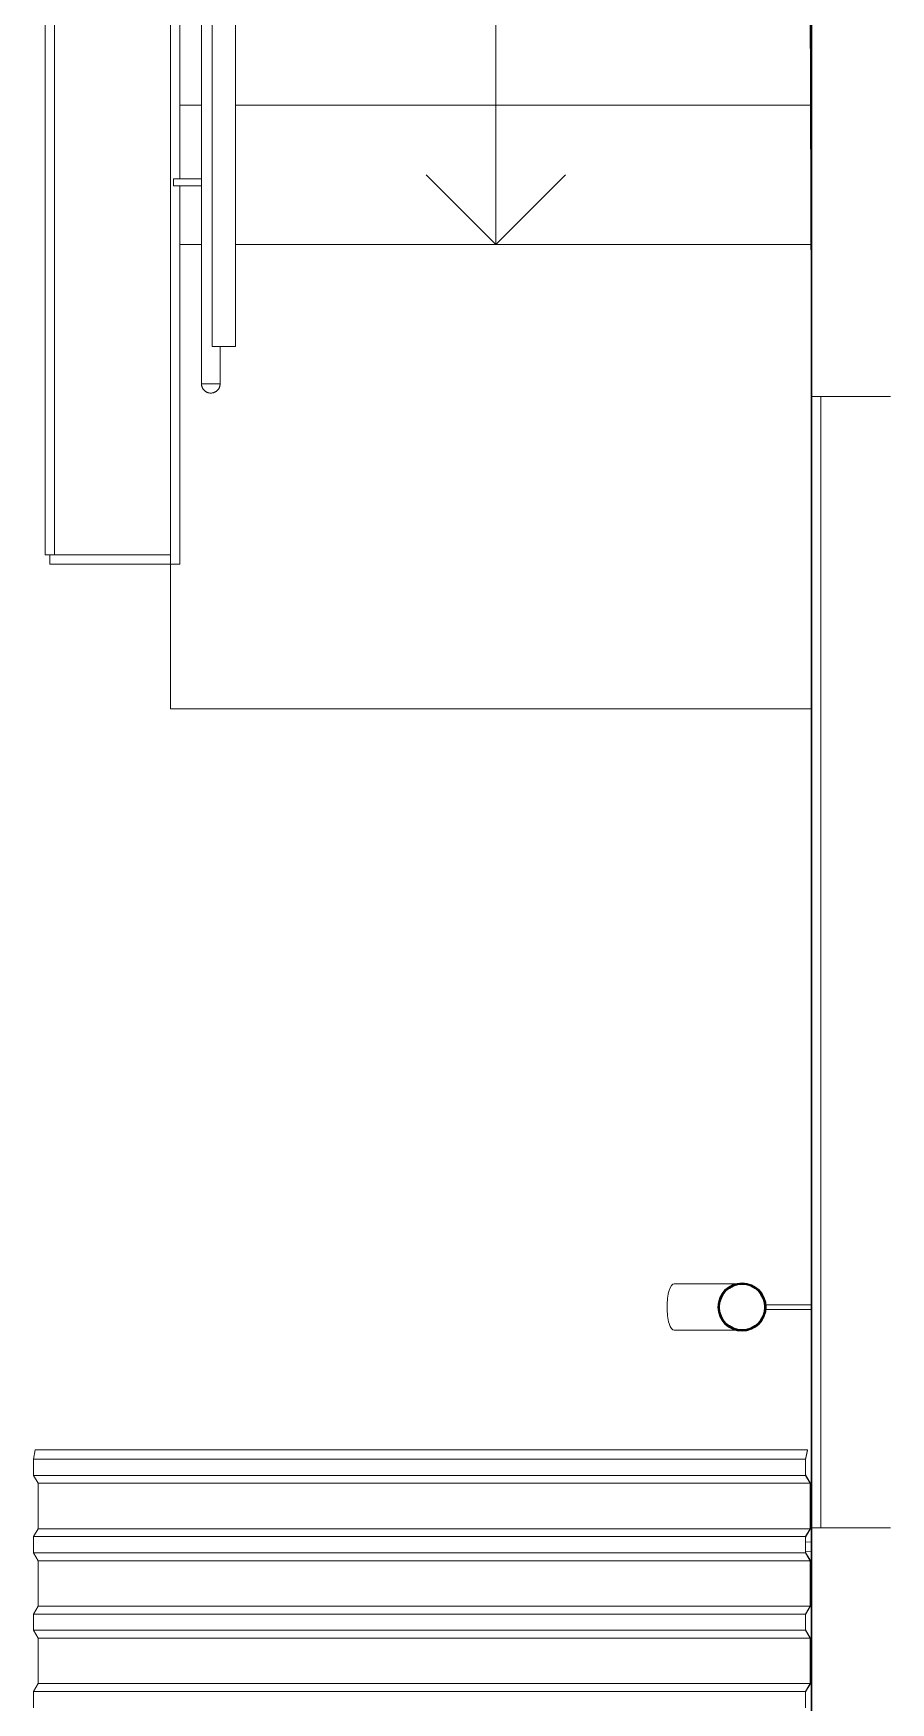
# Model space of a CAD drawing. Header units: millimetres. Extents: x -42533 to 645315, y 3457 to 82611.
# Drawn here: x 70334 to 72181, y 59629 to 63223 of the extents above; entities that cross this region are included whole.
import ezdxf

# ---------------------------------------------------------------- set-up
doc = ezdxf.new("R2010")
doc.units = ezdxf.units.MM
for name, color, linetype, lineweight in [('Лестницы', 7, 'Continuous', 9), ('Обобщенные модели', 7, 'Continuous', 18), ('Ограждение', 7, 'Continuous', 9), ('Перекрытие', 7, 'Continuous', 18), ('Стены внутренние', 7, 'Continuous', 18), ('Стены наружные', 7, 'Continuous', 18), ('Стены отделка', 7, 'Continuous', 30), ('Стены штриховка', 7, 'Continuous', 9), ('Стрелки вверх', 7, 'Continuous', 18), ('ШТРИХОВКА', 252, 'Continuous', 15)]:
    doc.layers.add(name, color=color, linetype=linetype, lineweight=lineweight)
doc.layers.add('Линии', color=7, linetype='Continuous', lineweight=9, true_color=0x00a600)

# ---------------------------------------------------------------- blocks, each defined once
blk = doc.blocks.new('1 этаж')
at = {"layer": 'Лестницы', "color": 8}
for p, q in [((44504.908, 30781.427), (44457.978, 30781.427)), ((44504.908, 30781.427), (44457.978, 30781.427)), ((45816.408, 30781.427), (44577.978, 30781.427)), ((45816.408, 30781.427), (44577.978, 30781.427)), ((44505.469, 30481.427), (44457.978, 30481.427)), ((45817.337, 30481.427), (44577.978, 30481.427))]:
    blk.add_line(p, q, dxfattribs=at)
at = {"layer": 'Линии', "color": 8, "lineweight": 18}
for p, q in [((44527.978, 34235.955), (44527.978, 30261.427)), ((44577.978, 30261.427), (44577.978, 34235.955)), ((44527.978, 30261.427), (44577.978, 30261.427))]:
    blk.add_line(p, q, dxfattribs=at)
at = {"layer": 'Обобщенные модели', "color": 8}
for p, q in [((45565.407, 28243.564), (45522.903, 28243.564)), ((45819.055, 28198.564), (45719.913, 28198.564)), ((45719.913, 28188.564), (45819.055, 28188.564)), ((45522.903, 28143.564), (45565.407, 28143.564)), ((44142.801, 27866.04), (44146.959, 27886.04)), ((44142.801, 27831.04), (44142.801, 27866.04)), ((44142.801, 27866.04), (45805.652, 27866.04)), ((44146.959, 27886.04), (45809.81, 27886.04)), ((45809.81, 27886.04), (45805.652, 27866.04)), ((45805.652, 27866.04), (45805.652, 27831.04)), ((45805.964, 27865.419), (45810.031, 27884.98)), ((45805.964, 27832.104), (45805.964, 27865.419)), ((45810.031, 27884.98), (45809.81, 27886.04)), ((44152.885, 27814.04), (44142.801, 27831.04)), ((44142.801, 27831.04), (45805.652, 27831.04)), ((45805.652, 27831.04), (45815.736, 27814.04)), ((45816.048, 27815.104), (45805.964, 27832.104)), ((44152.885, 27716.34), (44152.885, 27814.04)), ((45815.736, 27814.04), (44152.885, 27814.04)), ((45815.736, 27814.04), (45815.736, 27716.34)), ((45816.048, 27715.276), (45816.048, 27815.104)), ((44142.801, 27699.34), (44152.885, 27716.34)), ((45815.736, 27716.34), (44152.885, 27716.34)), ((45815.736, 27716.34), (45805.652, 27699.34)), ((45805.964, 27698.276), (45816.048, 27715.276)), ((44142.801, 27664.34), (44142.801, 27699.34)), ((45805.652, 27699.34), (44142.801, 27699.34)), ((45805.652, 27699.34), (45805.652, 27664.34)), ((45805.964, 27665.404), (45805.964, 27698.276)), ((44152.885, 27647.34), (44142.801, 27664.34)), ((45805.652, 27664.34), (44142.801, 27664.34)), ((44152.885, 27549.64), (44152.885, 27647.34)), ((45815.736, 27647.34), (44152.885, 27647.34)), ((45805.652, 27664.34), (45815.736, 27647.34)), ((45816.048, 27648.404), (45805.964, 27665.404)), ((45815.736, 27647.34), (45815.736, 27549.64)), ((45816.048, 27548.576), (45816.048, 27648.404)), ((44142.801, 27532.64), (44152.885, 27549.64)), ((44142.801, 27497.64), (44142.801, 27532.64)), ((45805.652, 27532.64), (44142.801, 27532.64)), ((45815.736, 27549.64), (44152.885, 27549.64)), ((45815.736, 27549.64), (45805.652, 27532.64)), ((45805.652, 27532.64), (45805.652, 27497.64)), ((45805.964, 27531.576), (45816.048, 27548.576)), ((45805.964, 27498.704), (45805.964, 27531.576)), ((44152.885, 27480.64), (44142.801, 27497.64)), ((45805.652, 27497.64), (44142.801, 27497.64)), ((45805.652, 27497.64), (45815.736, 27480.64)), ((45816.048, 27481.704), (45805.964, 27498.704)), ((44152.885, 27382.94), (44152.885, 27480.64)), ((45815.736, 27480.64), (44152.885, 27480.64)), ((45815.736, 27480.64), (45815.736, 27382.94)), ((45816.048, 27381.876), (45816.048, 27481.704)), ((44142.801, 27365.94), (44152.885, 27382.94)), ((44142.801, 27330.94), (44142.801, 27365.94)), ((45805.652, 27365.94), (44142.801, 27365.94)), ((45815.736, 27382.94), (44152.885, 27382.94)), ((45815.736, 27382.94), (45805.652, 27365.94)), ((45805.652, 27365.94), (45805.652, 27330.94)), ((45805.964, 27364.876), (45816.048, 27381.876)), ((45805.964, 27332.004), (45805.964, 27364.876))]:
    blk.add_line(p, q, dxfattribs=at)
at = {"layer": 'Обобщенные модели', "color": 8, "flags": 128}
for points in [[(45565.407, 28243.564), (45571.075, 28243.564), (45576.659, 28243.564), (45582.152, 28243.564), (45587.543, 28243.564), (45592.825, 28243.564), (45597.989, 28243.564), (45603.026, 28243.564), (45607.93, 28243.564), (45612.691, 28243.564), (45617.302, 28243.564), (45621.756, 28243.564), (45626.046, 28243.564), (45630.164, 28243.564), (45634.105, 28243.564), (45637.862, 28243.564), (45641.429, 28243.564), (45644.8, 28243.564), (45647.969, 28243.564), (45650.933, 28243.564), (45653.686, 28243.564), (45656.038, 28243.564)], [(45656.038, 28143.564), (45654.767, 28143.564), (45652.104, 28143.564), (45649.227, 28143.564), (45646.143, 28143.564), (45642.855, 28143.564), (45639.369, 28143.564), (45635.69, 28143.564), (45631.825, 28143.564), (45627.78, 28143.564), (45623.561, 28143.564), (45619.174, 28143.564), (45614.627, 28143.564), (45609.928, 28143.564), (45605.083, 28143.564), (45600.1, 28143.564), (45594.988, 28143.564), (45589.754, 28143.564), (45584.407, 28143.564), (45578.955, 28143.564), (45573.408, 28143.564), (45567.774, 28143.564), (45565.407, 28143.564)]]:
    blk.add_lwpolyline(points, dxfattribs=at)
at = {"layer": 'Обобщенные модели', "color": 8}
for start, end in [(0, 180), (180, 0)]:
    blk.add_arc((45669.055, 28193.564), 52, start, end, dxfattribs=at)
at = {"layer": 'Обобщенные модели', "color": 8, "lineweight": 40}
for start, end in [(0, 180), (180, 0)]:
    blk.add_arc((45669.055, 28193.564), 50, start, end, dxfattribs=at)
at = {"layer": 'Обобщенные модели', "color": 8}
for start_param, end_param in [(3.14159265, 4.71238898), (4.71238898, 6.28318531)]:
    blk.add_ellipse((45522.903, 28193.564), major_axis=(0, -50), ratio=0.30901699, start_param=start_param, end_param=end_param, dxfattribs=at)
at = {"layer": 'Ограждение', "color": 8}
for p, q in [((44504.908, 34067.965), (44504.908, 30494.889)), ((44504.908, 34055.795), (44504.908, 30482.718)), ((44504.908, 30622.496), (44444.908, 30622.496)), ((44444.908, 30622.496), (44444.908, 30614.996)), ((44444.908, 30614.996), (44444.908, 30607.496)), ((44444.908, 30607.496), (44504.908, 30607.496)), ((44504.908, 30464.463), (44504.908, 30494.889)), ((44504.908, 30464.463), (44504.908, 30181.427)), ((44504.908, 30464.463), (44504.908, 30181.427)), ((44544.908, 30181.427), (44544.908, 30261.427)), ((44544.908, 30261.427), (44544.908, 30181.427)), ((44544.908, 30181.427), (44504.908, 30181.427)), ((44522.572, 30181.427), (44527.245, 30181.427))]:
    blk.add_line(p, q, dxfattribs=at)
at = {"layer": 'Ограждение', "color": 8, "flags": 128}
for points in [[(44504.908, 30482.718), (44504.908, 30481.752), (44504.908, 30480.757), (44504.908, 30479.737), (44504.908, 30478.692), (44504.908, 30477.625), (44504.908, 30476.536), (44504.908, 30475.428), (44504.908, 30474.303), (44504.908, 30473.162), (44504.908, 30472.006), (44504.908, 30470.839), (44504.908, 30469.662), (44504.908, 30468.476), (44504.908, 30467.284), (44504.908, 30466.088), (44504.908, 30464.888), (44504.908, 30464.463)], [(44524.908, 30161.427), (44524.108, 30161.443), (44523.31, 30161.491), (44522.514, 30161.571), (44521.722, 30161.682), (44520.935, 30161.825), (44520.154, 30162), (44519.381, 30162.206), (44518.617, 30162.442), (44517.863, 30162.709), (44517.12, 30163.006), (44516.389, 30163.332), (44515.672, 30163.687), (44514.97, 30164.07), (44514.284, 30164.482), (44513.615, 30164.92), (44512.964, 30165.385), (44512.332, 30165.875), (44511.72, 30166.391), (44511.13, 30166.93), (44510.561, 30167.493), (44510.015, 30168.077), (44509.493, 30168.684), (44508.996, 30169.31), (44508.524, 30169.956), (44508.079, 30170.621), (44507.66, 30171.302), (44507.269, 30172), (44506.906, 30172.713), (44506.572, 30173.44), (44506.267, 30174.18), (44505.992, 30174.931), (44505.748, 30175.692), (44505.534, 30176.463), (44505.351, 30177.242), (44505.199, 30178.027), (44505.079, 30178.818), (44504.99, 30179.613), (44504.934, 30180.411), (44504.909, 30181.211), (44504.908, 30181.427)], [(44544.908, 30181.427), (44544.892, 30180.627), (44544.844, 30179.828), (44544.764, 30179.033), (44544.653, 30178.24), (44544.509, 30177.453), (44544.335, 30176.673), (44544.129, 30175.9), (44543.893, 30175.135), (44543.626, 30174.381), (44543.329, 30173.638), (44543.003, 30172.908), (44542.648, 30172.191), (44542.264, 30171.489), (44541.853, 30170.803), (44541.415, 30170.134), (44540.95, 30169.483), (44540.46, 30168.851), (44539.944, 30168.239), (44539.405, 30167.648), (44538.842, 30167.08), (44538.257, 30166.534), (44537.651, 30166.012), (44537.024, 30165.515), (44536.378, 30165.043), (44535.714, 30164.597), (44535.032, 30164.179), (44534.335, 30163.788), (44533.622, 30163.425), (44532.895, 30163.091), (44532.155, 30162.786), (44531.404, 30162.511), (44530.642, 30162.266), (44529.872, 30162.052), (44529.093, 30161.869), (44528.307, 30161.718), (44527.517, 30161.598), (44526.721, 30161.509), (44525.924, 30161.453), (44525.124, 30161.428), (44524.908, 30161.427)]]:
    blk.add_lwpolyline(points, dxfattribs=at)
at = {"layer": 'Перекрытие', "color": 8}
for p, q in [((44505.469, 30481.427), (44457.978, 30481.427)), ((45817.337, 30481.427), (44577.978, 30481.427)), ((44437.978, 29793.195), (44437.978, 29481.427)), ((44437.978, 29481.427), (45819.055, 29481.427))]:
    blk.add_line(p, q, dxfattribs=at)
at = {"layer": 'Стены внутренние', "color": 8}
for p, q in [((44187.978, 29813.195), (44187.978, 35823.479)), ((44437.978, 35580.568), (44437.978, 29813.195)), ((45805.964, 27668.192), (45819.055, 27667.62)), ((45819.055, 27417.381), (45815.736, 27417.526))]:
    blk.add_line(p, q, dxfattribs=at)
at = {"layer": 'Стены наружные', "color": 8}
for p, q in [((45819.055, 29926.845), (45790.851, 39033.902)), ((44167.978, 29813.195), (44167.978, 35822.903)), ((44437.978, 29793.195), (44437.978, 35580.568)), ((44457.978, 35580.568), (44457.978, 30622.24)), ((45818.055, 30178.455), (45818.055, 31879.195)), ((45819.055, 30154.195), (45819.055, 31889.195)), ((44457.978, 30607.751), (44457.978, 29793.195)), ((45819.055, 30178.455), (45818.055, 30178.455)), ((44167.978, 29813.195), (44437.978, 29813.195)), ((44177.978, 29813.195), (44177.978, 29793.195)), ((44457.978, 29793.195), (44177.978, 29793.195)), ((45818.055, 27718.072), (45819.055, 27718.072)), ((45818.055, 25988.072), (45818.055, 27718.072)), ((45819.055, 25988.072), (45819.055, 27718.072)), ((45805.652, 27688.225), (45819.055, 27687.639)), ((45819.055, 27397.362), (45816.048, 27397.493))]:
    blk.add_line(p, q, dxfattribs=at)
at = {"layer": 'Стены отделка', "color": 8, "lineweight": 9}
for p, q in [((45818.055, 30178.455), (45818.055, 27718.072)), ((45839.055, 30154.195), (45819.055, 30154.195)), ((45819.055, 27718.072), (45819.055, 30154.195)), ((45839.055, 30033.833), (45839.055, 30154.195)), ((45989.055, 30154.195), (45839.055, 30154.195)), ((45839.055, 30154.195), (45839.055, 30033.833)), ((45819.055, 27718.072), (45839.055, 27718.072)), ((45839.055, 27718.072), (45839.055, 27719.072)), ((45839.055, 27719.072), (45839.055, 27718.072)), ((45839.055, 27718.072), (45989.055, 27718.072))]:
    blk.add_line(p, q, dxfattribs=at)
at = {"layer": 'Стены штриховка', "color": 8}
for p, q in [((45839.055, 27719.072), (45839.055, 30033.833)), ((45839.055, 30033.833), (45839.055, 27719.072))]:
    blk.add_line(p, q, dxfattribs=at)
at = {"layer": 'Стрелки вверх', "color": 8}
for p, q in [((45138.516, 31081.427), (45138.516, 30781.427)), ((45138.516, 30781.427), (45138.516, 30481.427)), ((45138.516, 30481.427), (44988.516, 30631.427)), ((45138.516, 30481.427), (45288.516, 30631.427))]:
    blk.add_line(p, q, dxfattribs=at)

msp = doc.modelspace()

# ---------------------------------------------------------------- block references
at = {"layer": 'ШТРИХОВКА'}
msp.add_blockref('1 этаж', (26191.6, 32286.7), dxfattribs=at)

doc.saveas('drawing.dxf')
